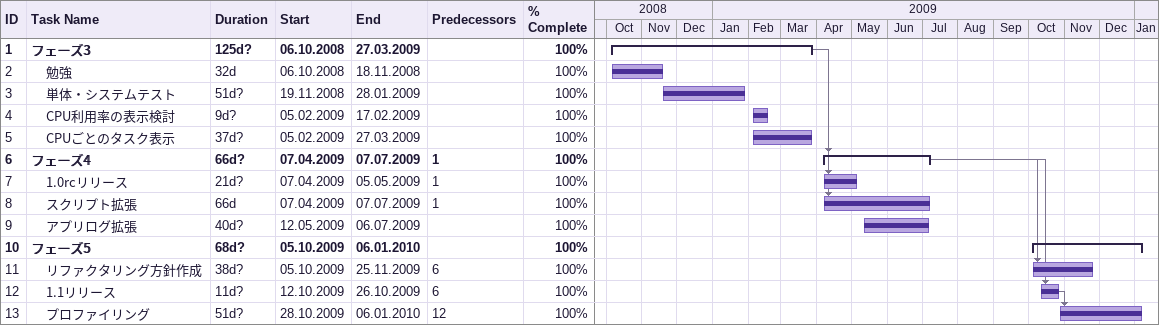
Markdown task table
| ID | Level | Task | Duration | Start | Finish | Predecessors | % complete |
|---|---|---|---|---|---|---|---|
| 1 | 1 | **フェーズ3** | 125d? | 2008-10-06 | 2009-03-27 |  | 100 |
| 2 | 2 | 勉強 | 32d | 2008-10-06 | 2008-11-18 |  | 100 |
| 3 | 2 | 単体・システムテスト | 51d? | 2008-11-19 | 2009-01-28 |  | 100 |
| 4 | 2 | CPU利用率の表示検討 | 9d? | 2009-02-05 | 2009-02-17 |  | 100 |
| 5 | 2 | CPUごとのタスク表示 | 37d? | 2009-02-05 | 2009-03-27 |  | 100 |
| 6 | 1 | **フェーズ4** | 66d? | 2009-04-07 | 2009-07-07 | 1 | 100 |
| 7 | 2 | 1.0rcリリース | 21d? | 2009-04-07 | 2009-05-05 | 1 | 100 |
| 8 | 2 | スクリプト拡張 | 66d | 2009-04-07 | 2009-07-07 | 1 | 100 |
| 9 | 2 | アプリログ拡張 | 40d? | 2009-05-12 | 2009-07-06 |  | 100 |
| 10 | 1 | **フェーズ5** | 68d? | 2009-10-05 | 2010-01-06 |  | 100 |
| 11 | 2 | リファクタリング方針作成 | 38d? | 2009-10-05 | 2009-11-25 | 6 | 100 |
| 12 | 2 | 1.1リリース | 11d? | 2009-10-12 | 2009-10-26 | 6 | 100 |
| 13 | 2 | プロファイリング | 51d? | 2009-10-28 | 2010-01-06 | 12 | 100 |
